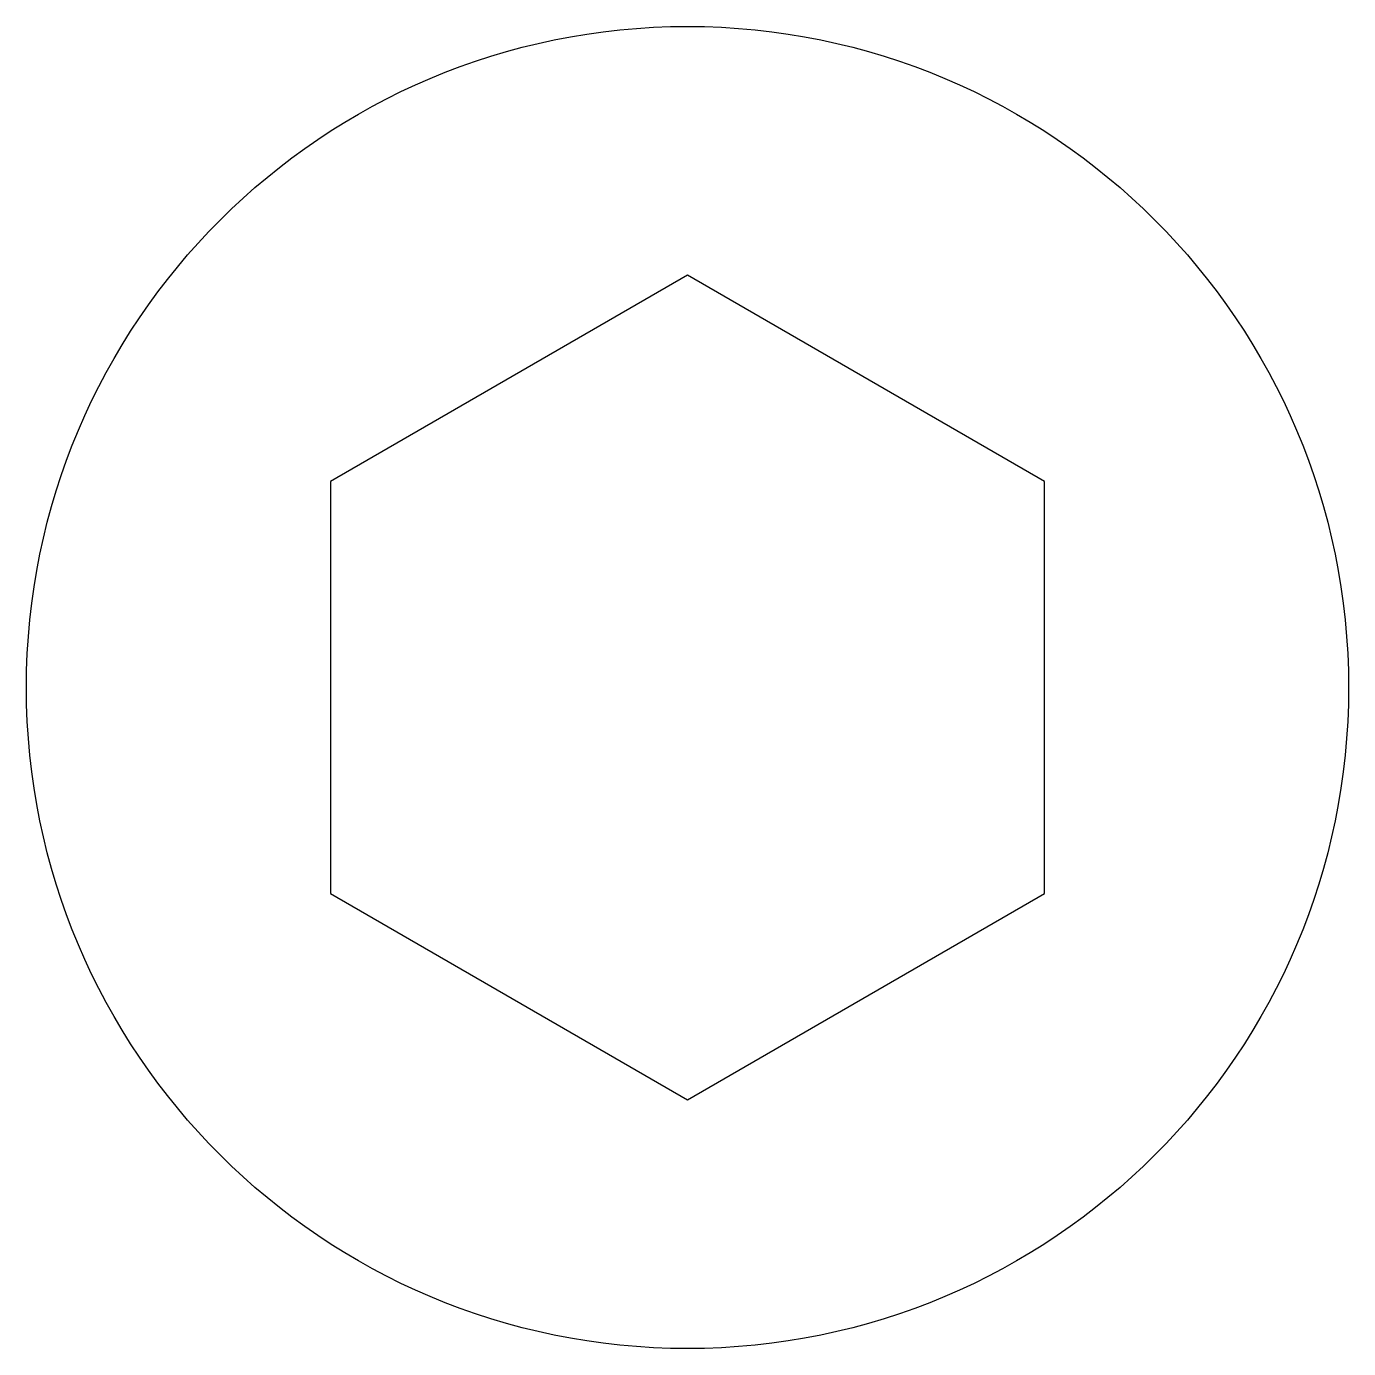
# Model space of a CAD drawing. Extents: x 617.3 to 667.3, y -217 to -167.
import ezdxf

# ---------------------------------------------------------------- set-up
doc = ezdxf.new("R2010")
doc.units = 0
doc.header["$MEASUREMENT"] = 0
doc.layers.get('0').update_dxf_attribs({"linetype": 'CONTINUOUS'})

msp = doc.modelspace()

# ---------------------------------------------------------------- linework, layer by layer
at = {"color": 178, "linetype": 'CONTINUOUS'}
for p, q in [((642.3, -176.412), (628.8, -184.206)), ((655.8, -184.206), (642.3, -176.412)), ((628.8, -184.206), (628.8, -199.794)), ((655.8, -199.794), (655.8, -184.206)), ((628.8, -199.794), (642.3, -207.588)), ((642.3, -207.588), (655.8, -199.794))]:
    msp.add_line(p, q, dxfattribs=at)
msp.add_circle((642.3, -192), 25, dxfattribs=at)

doc.saveas('drawing.dxf')
